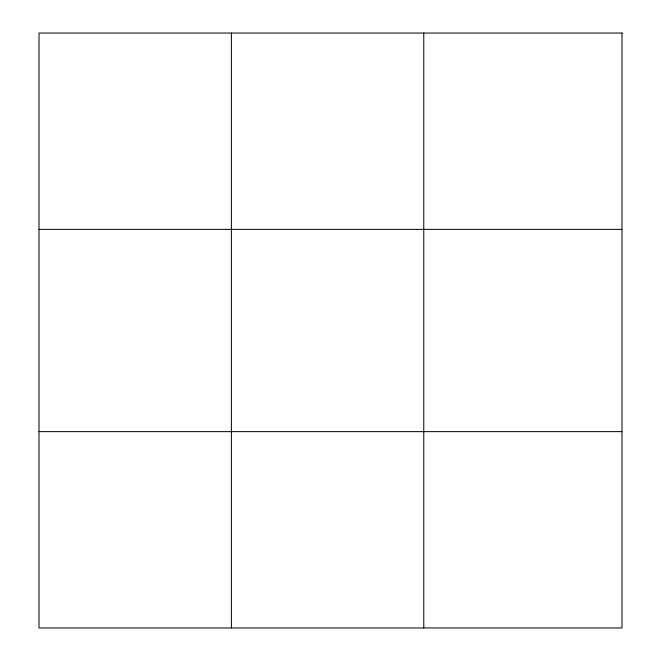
<?xml version="1.0" encoding="UTF-8"?>
<svg xmlns="http://www.w3.org/2000/svg" width="661" height="661" viewBox="0 0 661 661"><rect width="100%" height="100%" fill="white"/><g stroke="black" fill="none" stroke-linecap="round" stroke-linejoin="round"><path stroke-width="0.99" d="M231.391 627.95L231.391 33.05M423.775 627.95L423.775 33.05M39.007 229.367L621.993 229.367M39.007 431.633L621.993 431.633M621.993 33.05L621.993 627.95L39.007 627.95L39.007 33.05L621.993 33.05"/></g></svg>
